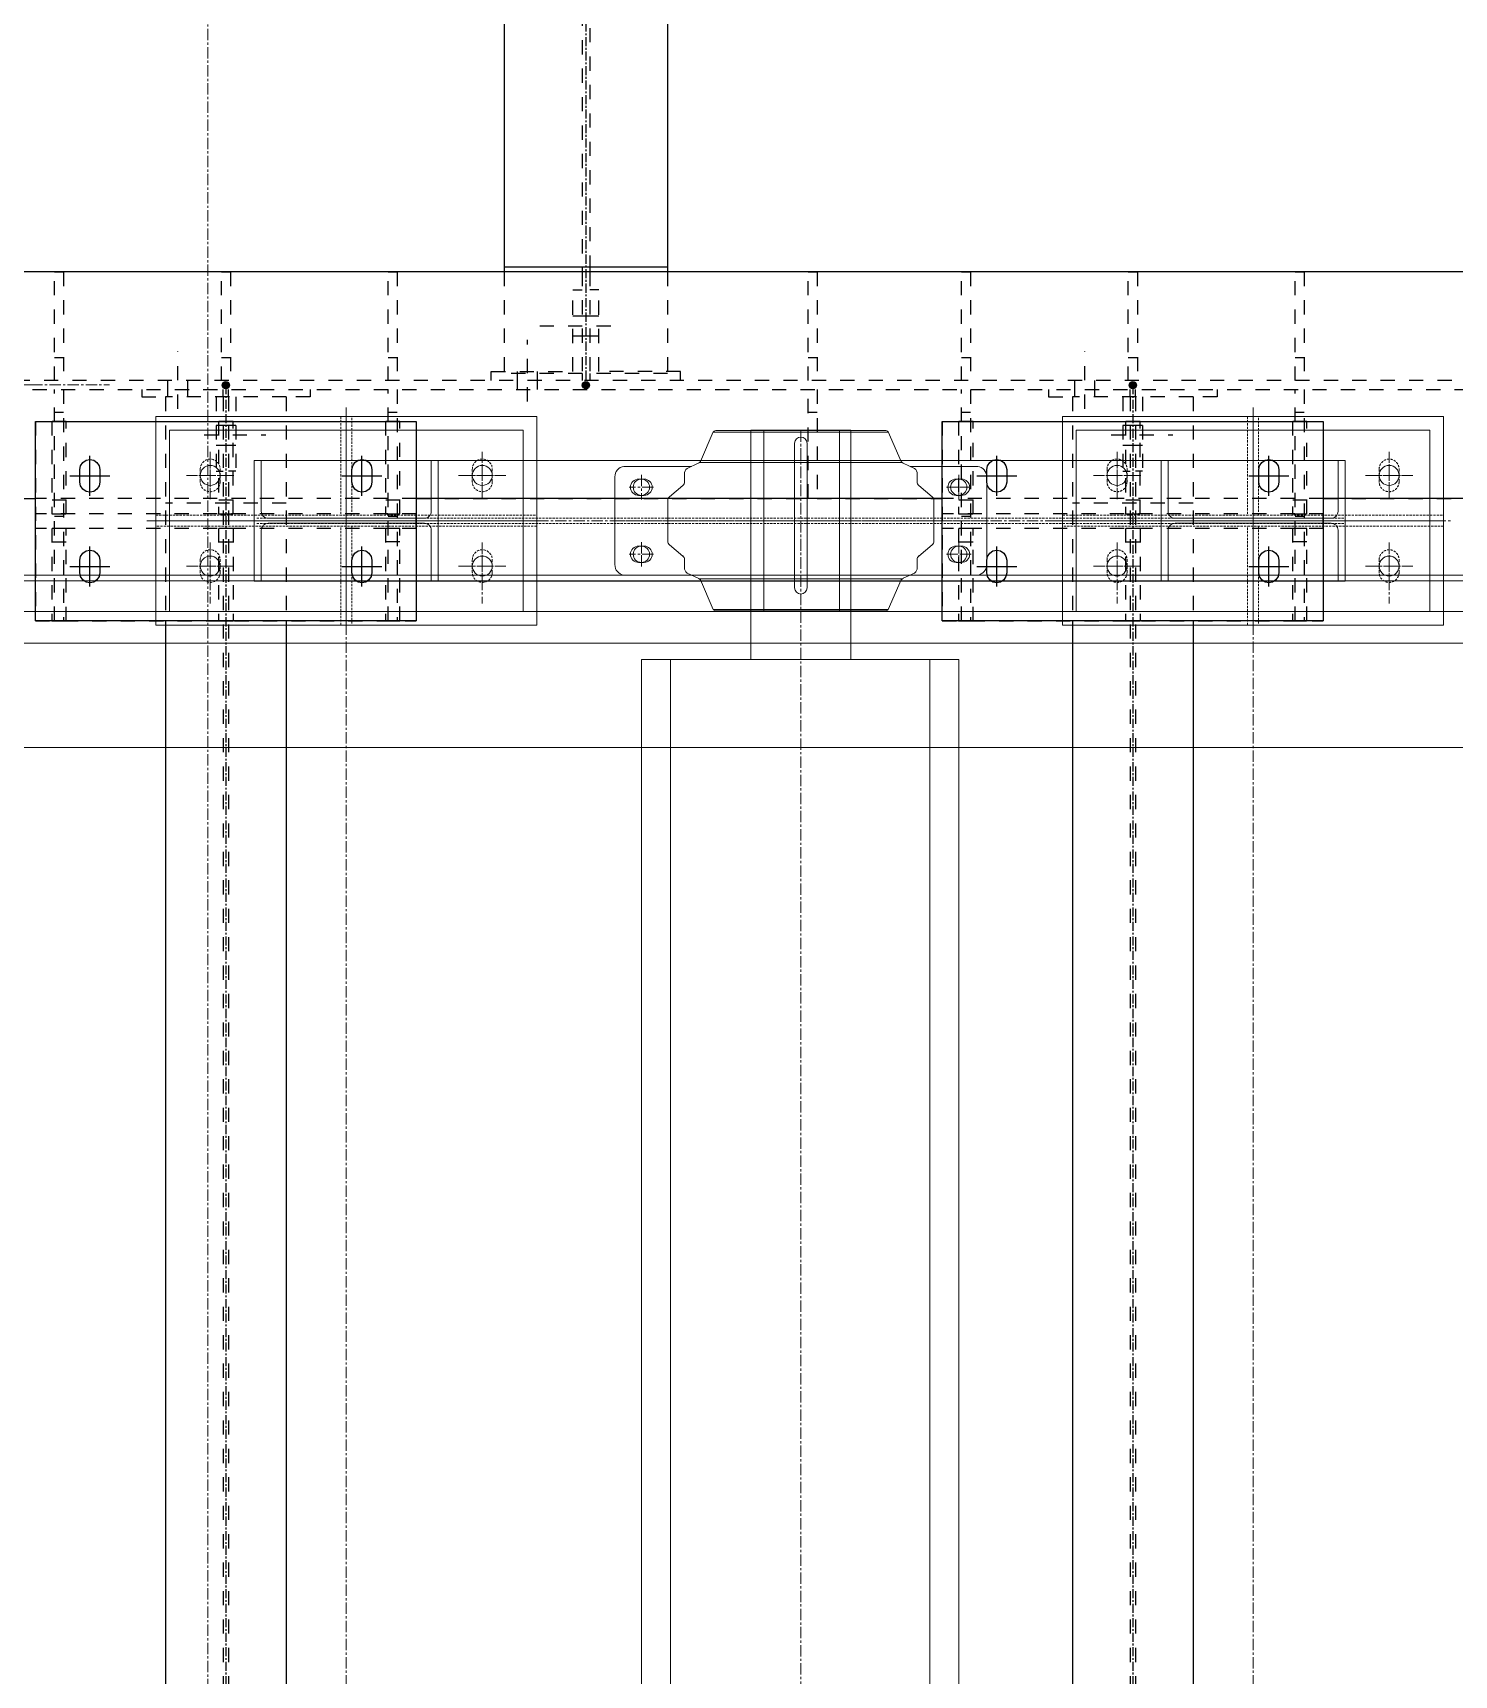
# Model space of a CAD drawing. Header units: inches. Extents: x 209270 to 234360, y -180214 to -150194.
# Drawn here: x 222869 to 224436, y -161487 to -159676 of the extents above; entities that cross this region are included whole.
import ezdxf

# ---------------------------------------------------------------- set-up
doc = ezdxf.new("R2010")
doc.units = ezdxf.units.IN
doc.header["$LTSCALE"] = 10
doc.header["$MEASUREMENT"] = 0
for name, pattern in [('CENTER', [2, 1.25, -0.25, 0.25, -0.25]), ('DXK_LINE_DOT2', [3.9198, 1.9599, -1.9599]), ('HIDDEN', [0.375, 0.25, -0.125])]:
    doc.linetypes.add(name, pattern=pattern)
doc.layers.get('0').update_dxf_attribs({"color": 1})
for name, color, linetype in [('_BLUE_0', 5, 'Continuous'), ('_BLUE_1', 5, 'Continuous'), ('_BLUE_2', 5, 'Continuous'), ('_BLUE_4', 5, 'Continuous')]:
    doc.layers.add(name, color=color, linetype=linetype)
for name, color, linetype, lineweight in [('adani logo', 1, 'Continuous', 15), ('All Bought', 1, 'Continuous', 9), ('Belt', 1, 'Continuous', 9), ('CEN', 1, 'CENTER', 9), ('DIM', 1, 'Continuous', 13), ('HIDDDEN', 1, 'HIDDEN', 9), ('HIDDEN', 1, 'HIDDEN', 9), ('MAIN OBJECT', 1, 'Continuous', 18), ('OBJECT', 1, 'Continuous', 18), ('STR25', 1, 'Continuous', 5), ('STRUC-25HD', 1, 'HIDDEN', 5)]:
    doc.layers.add(name, color=color, linetype=linetype, lineweight=lineweight)

# ---------------------------------------------------------------- blocks, each defined once
blk = doc.blocks.new('A$Ca7c4800b')
at = {"layer": 'CEN'}
for p, q in [((0, 156.4), (0, -156.4)), ((-255, 23.9, 5434512.1), (-255, 76.1, 5434512.1)), ((-75, 23.9, 5434512.1), (-75, 76.1, 5434512.1)), ((75, 23.9, 5434512.1), (75, 76.1, 5434512.1)), ((255, 23.9, 5434512.1), (255, 76.1, 5434512.1)), ((-282.4, 50, 5434512.1), (-228.8, 50, 5434512.1)), ((-49, 50, 5434512.1), (-101.2, 50, 5434512.1)), ((49, 50, 5434512.1), (101.2, 50, 5434512.1)), ((229, 50, 5434512.1), (281.2, 50, 5434512.1)), ((-360, 0), (360, 0)), ((-255, -23.9, 5434512.1), (-255, -76.1, 5434512.1)), ((-75, -23.9, 5434512.1), (-75, -76.1, 5434512.1)), ((75, -23.9, 5434512.1), (75, -76.1, 5434512.1)), ((255, -23.9, 5434512.1), (255, -76.1, 5434512.1)), ((-228.8, -50, 5434512.1), (-282.4, -50, 5434512.1)), ((-101.2, -50, 5434512.1), (-49, -50, 5434512.1)), ((101.2, -50, 5434512.1), (49, -50, 5434512.1)), ((281.2, -50, 5434512.1), (229, -50, 5434512.1))]:
    blk.add_line(p, q, dxfattribs=at)
at = {"layer": 'HIDDEN', "ltscale": 0.2}
for points in [[(-243.9, 57, 1), (-265.9, 57), (-265.9, 43, 1), (-243.9, 43)], [(-86.1, 57, -1), (-64.1, 57), (-64.1, 43, -1), (-86.1, 43)], [(86.1, 57, 1), (64.1, 57), (64.1, 43, 1), (86.1, 43)], [(266.1, 57, 1), (244.1, 57), (244.1, 43, 1), (266.1, 43)], [(-243.9, -57, -1), (-265.9, -57), (-265.9, -43, -1), (-243.9, -43)], [(-86.1, -57, 1), (-64.1, -57), (-64.1, -43, 1), (-86.1, -43)], [(86.1, -57, -1), (64.1, -57), (64.1, -43, -1), (86.1, -43)], [(266.1, -57, -1), (244.1, -57), (244.1, -43, -1), (266.1, -43)]]:
    blk.add_lwpolyline(points, format="xyb", close=True, dxfattribs=at)
at = {"layer": 'STR25', "ltscale": 0.2}
blk.add_lwpolyline([(-315, 110), (315, 110), (315, -110), (-315, -110)], close=True, dxfattribs=at)
at = {"layer": 'STRUC-25HD'}
for points in [[(-164, 110), (-176, 110), (-176, 6), (-164, 6)], [(-6, 110), (6, 110), (6, 6), (-6, 6)], [(164, 110), (176, 110), (176, 6), (164, 6)], [(315, 6), (315, -6), (-315, -6), (-315, 6)], [(-164, -110), (-176, -110), (-176, -6), (-164, -6)], [(-6, -110), (6, -110), (6, -6), (-6, -6)], [(164, -110), (176, -110), (176, -6), (164, -6)]]:
    blk.add_lwpolyline(points, close=True, dxfattribs=at)
blk = doc.blocks.new('A$Ccd523e08')
at = {"layer": 'CEN'}
blk.add_line((-55.5, 1500, 4.7), (-2941.9, 1500, 4.7), dxfattribs=at)
at = {"layer": 'DIM', "xscale": -1}
blk.add_blockref('A$Ca7c4800b', (-2502.7, 1500, 4.7), dxfattribs=at)
blk = doc.blocks.new('A$C1f4f58bd')
at = {"layer": 'CEN'}
blk.add_lwpolyline([(1100, 2200), (5000, 2200), (5000, -2700), (1100, -2700)], close=True, dxfattribs=at)
blk = doc.blocks.new('A$Cee1ce5ad')
at = {"layer": 'All Bought'}
for p, q in [((-110.6, 65.2), (-96.5, 98)), ((-96.6, 97.8), (96.6, 97.8)), ((-92.9, 99.5), (92.9, 99.5)), ((110.6, 65.2), (96.5, 98)), ((-6.9, 85.4), (-6.9, -73.9)), ((6.9, 85.4), (6.9, -73.9)), ((-195, 60), (-120.6, 60)), ((-125.4, 57.7), (-113, 63.5)), ((-111.9, 64.2), (111.9, 64.2)), ((125.4, 57.7), (113, 63.5)), ((120.6, 60), (195, 60)), ((-205, 48.3), (-205, -48.3)), ((-144.9, 26.5), (-130.1, 38.9)), ((-128.3, 51.5), (-128.3, 42.7)), ((128.3, 51.5), (128.3, 42.7)), ((144.9, 26.5), (130.1, 38.9)), ((205, 48.3), (205, -48.3)), ((-146.7, 22.7), (-146.7, -22.7)), ((146.7, 22.7), (146.7, -22.7)), ((-144.9, -26.5), (-130.1, -38.9)), ((144.9, -26.5), (130.1, -38.9)), ((-128.3, -51.5), (-128.3, -42.7)), ((128.3, -51.5), (128.3, -42.7)), ((-195, -60), (-120.6, -60)), ((-125.4, -57.7), (-113, -63.5)), ((-111.9, -64.2), (111.9, -64.2)), ((-110.6, -65.2), (-96.5, -98)), ((110.6, -65.2), (96.5, -98)), ((125.4, -57.7), (113, -63.5)), ((120.6, -60), (195, -60)), ((-96.6, -97.8), (96.6, -97.8)), ((-92.9, -99.5), (92.9, -99.5))]:
    blk.add_line(p, q, dxfattribs=at)
at = {"layer": 'All Bought', "ltscale": 50}
for p, q in [((-42.5, 99.5), (-42.5, -99.5)), ((40.8, 99.5), (40.8, -99.5))]:
    blk.add_line(p, q, dxfattribs=at)
at = {"layer": 'All Bought'}
for points in [[(-171.2, 28, 1), (-171.2, 46), (-177.2, 46, 1), (-177.2, 28)], [(178.8, 28, 1), (178.8, 46), (172.8, 46, 1), (172.8, 28)], [(-171.2, -46, 1), (-171.2, -28), (-177.2, -28, 1), (-177.2, -46)], [(178.8, -46, 1), (178.8, -28), (172.8, -28, 1), (172.8, -46)]]:
    blk.add_lwpolyline(points, format="xyb", close=True, dxfattribs=at)
for centre, radius, start, end in [((-92.9, 94.5), 5, 90, 135), ((0, 85.4), 6.9, 0, 180), ((92.9, 94.5), 5, 45, 90), ((-193.5, 48.6), 11.5, 97.6625, 181.1349), ((-120.5, 51.7), 7.85, 129.2243, 180.8268), ((-116.5, 71.1), 8.33, 295, 315), ((116.5, 71.1), 8.33, 225, 245), ((120.5, 51.7), 7.85, 359.1732, 50.7757), ((193.5, 48.6), 11.5, 358.8651, 82.3375), ((-133.3, 42.7), 5, 310, 0), ((133.3, 42.7), 5, 180, 230), ((-141.7, 22.7), 5, 130, 180), ((141.7, 22.7), 5, 0, 50), ((-141.7, -22.7), 5, 180, 230), ((141.7, -22.7), 5, 310, 0), ((-193.5, -48.6), 11.5, 178.8651, 262.3375), ((-133.3, -42.7), 5, 0, 50), ((-120.5, -51.7), 7.85, 179.1732, 230.7757), ((120.5, -51.7), 7.85, 309.2243, 0.8268), ((133.3, -42.7), 5, 130, 180), ((193.5, -48.6), 11.5, 277.6625, 1.1349), ((-116.5, -71.1), 8.33, 45, 65), ((116.5, -71.1), 8.33, 115, 135), ((0, -73.9), 6.9, 180, 0), ((-92.9, -94.5), 5, 225, 270), ((92.9, -94.5), 5, 270, 315)]:
    blk.add_arc(centre, radius, start, end, dxfattribs=at)
at = {"layer": 'CEN'}
for p, q in [((0, 99.5), (0, -99.5)), ((-160.7, 37), (-187.7, 37)), ((-174.2, 50.5), (-174.2, 23.5)), ((162.3, 37), (189.3, 37)), ((175.8, 50.5), (175.8, 23.5)), ((-205, 0), (205, 0)), ((-174.2, -50.5), (-174.2, -23.5)), ((175.8, -50.5), (175.8, -23.5)), ((-160.7, -37), (-187.7, -37)), ((162.3, -37), (189.3, -37))]:
    blk.add_line(p, q, dxfattribs=at)
blk = doc.blocks.new('A$C439c46b0')
at = {"layer": 'CEN'}
for p, q in [((0, 124.8), (0, -124.8)), ((-150, 30), (-150, 70)), ((150, 70), (150, 30)), ((-176.1, 50), (-123.9, 50)), ((123.9, 50), (176.1, 50)), ((-219.8, 0), (219.8, 0)), ((-150, -70), (-150, -30)), ((150, -30), (150, -70)), ((-123.9, -50), (-176.1, -50)), ((176.1, -50), (123.9, -50))]:
    blk.add_line(p, q, dxfattribs=at)
at = {"layer": 'MAIN OBJECT', "elevation": -528}
blk.add_lwpolyline([(-195, 100), (195, 100), (195, -100), (-195, -100)], close=True, dxfattribs=at)
at = {"layer": 'MAIN OBJECT'}
for centre in [(-150, 50, -1074.4), (150, 50, -1074.4), (-150, -50, -1074.4), (150, -50, -1074.4)]:
    blk.add_circle(centre, 11, dxfattribs=at)
blk = doc.blocks.new('A$C4ed3ba51')
at = {"layer": 'CEN'}
for p, q in [((0, 115), (0, -115)), ((-150, 23.9), (-150, 91.1)), ((150, 23.9), (150, 91.1)), ((-130, 50), (-170, 50)), ((130, 50), (170, 50)), ((-210, 0), (210, 0)), ((-150, -23.9), (-150, -76.1)), ((150, -23.9), (150, -76.1)), ((-130, -50), (-170, -50)), ((130, -50), (170, -50))]:
    blk.add_line(p, q, dxfattribs=at)
at = {"layer": 'HIDDDEN'}
for points in [[(6, 6), (6, 115), (-6, 115), (-6, 6)], [(6, -6), (6, -115), (-6, -115), (-6, -6)]]:
    blk.add_lwpolyline(points, dxfattribs=at)
blk.add_lwpolyline([(-210, -6), (210, -6), (210, 6), (-210, 6)], close=True, dxfattribs=at)
at = {"layer": 'HIDDEN', "elevation": -528}
for points in [[(-139, 57, 1), (-161, 57), (-161, 43, 1), (-139, 43)], [(139, 57, -1), (161, 57), (161, 43, -1), (139, 43)], [(-139, -57, -1), (-161, -57), (-161, -43, -1), (-139, -43)], [(139, -57, 1), (161, -57), (161, -43, 1), (139, -43)]]:
    blk.add_lwpolyline(points, format="xyb", close=True, dxfattribs=at)
at = {"layer": 'MAIN OBJECT'}
blk.add_lwpolyline([(-101.5, 66.5), (-93.7, 66.5), (-93.7, 10.4, 0.414214), (-86.1, 2.8), (86.1, 2.8, 0.414214), (93.7, 10.4), (93.7, 66.5), (101.5, 66.5), (101.5, -66.5), (93.7, -66.5), (93.7, -66.5), (93.7, -10.4, 0.414214), (86.1, -2.8), (-86.1, -2.8, 0.414214), (-93.7, -10.4), (-93.7, -66.5), (-93.7, -66.5), (-101.5, -66.5)], format="xyb", close=True, dxfattribs=at)
at = {"layer": 'STR25', "elevation": -528}
blk.add_lwpolyline([(-210, 115), (210, 115), (210, -115), (-210, -115)], close=True, dxfattribs=at)
at = {"layer": 'adani logo'}
blk.add_blockref('A$C439c46b0', (0, 0), dxfattribs=at)
blk = doc.blocks.new('RTR')
at = {"layer": 'All Bought'}
for p, q in [((-83462, -1561510, 7412901051.7), (-83462, -1561763)), ((-83462, -1561510, 7412901051.7), (-83352, -1561510, 7412901051.7)), ((-83352, -1561510, 7412901051.7), (-83352, -1561763)), ((-83232.6, -1561763), (-83582.6, -1561763)), ((-83582.6, -1561763), (-83582.6, -1564163)), ((-83550.6, -1561763), (-83550.6, -1564163)), ((-83264.6, -1561763), (-83264.6, -1564163)), ((-83232.6, -1564163), (-83232.6, -1561763))]:
    blk.add_line(p, q, dxfattribs=at)
at = {"layer": 'CEN'}
for p, q in [((-83407, -1561510.1), (-83407, -1564406.4)), ((-83569.3, -1561573, 3956186986.7), (-83596.3, -1561573, 3956186986.7)), ((-83582.8, -1561559.5, 3956186986.7), (-83582.8, -1561586.5, 3956186986.7)), ((-83219.3, -1561573, 3956186986.7), (-83246.3, -1561573, 3956186986.7)), ((-83232.8, -1561559.5, 3956186986.7), (-83232.8, -1561586.5, 3956186986.7)), ((-82885.2, -1561610, 4202462826.4), (-84008.2, -1561610, 10666859653.8)), ((-83462, -1561610, 7412901051.7), (-83352, -1561610, 7412901051.7)), ((-83569.3, -1561647, 3956186986.7), (-83596.3, -1561647, 3956186986.7)), ((-83582.8, -1561633.5, 3956186986.7), (-83582.8, -1561660.5, 3956186986.7)), ((-83219.3, -1561647, 3956186986.7), (-83246.3, -1561647, 3956186986.7)), ((-83232.8, -1561633.5, 3956186986.7), (-83232.8, -1561660.5, 3956186986.7)), ((-83908.2, -1564415.8), (-83908.2, -1561663.2)), ((-82908.2, -1564415.8), (-82908.2, -1561663.2))]:
    blk.add_line(p, q, dxfattribs=at)
at = {"layer": 'HIDDDEN'}
for p, q in [((-82808.2, -1561607, 10666859653.8), (-84008.2, -1561607, 10666859653.8)), ((-82808.2, -1561613, 10666859653.8), (-84008.2, -1561613, 10666859653.8))]:
    blk.add_line(p, q, dxfattribs=at)
at = {"layer": 'MAIN OBJECT'}
for centre in [(-83582.8, -1561573, 3956186986.7), (-83232.8, -1561573, 3956186986.7), (-83582.8, -1561647, 3956186986.7), (-83232.8, -1561647, 3956186986.7)]:
    blk.add_circle(centre, 9, dxfattribs=at)
at = {"layer": 'OBJECT'}
for p, q in [((-82808.2, -1561543.5, 10666859653.8), (-84008.2, -1561543.5, 10666859653.8)), ((-82808.2, -1561676.5, 10666859653.8), (-84008.2, -1561676.5, 10666859653.8))]:
    blk.add_line(p, q, dxfattribs=at)
at = {"xscale": -0.9999999999999998, "rotation": 180.0000896999132}
for p in [(-83908.2, -1561610, 8882565593.7), (-82908.3, -1561610, 5544007056.1)]:
    blk.add_blockref('A$C4ed3ba51', p, dxfattribs=at)
at = {"layer": 'MAIN OBJECT', "xscale": -0.9999999999999989, "rotation": 4.48499566286e-05}
blk.add_blockref('A$Cee1ce5ad', (-83407, -1561610, 7412901051.7), dxfattribs=at)
blk = doc.blocks.new('MECH_DRAWING')
at = {"layer": 'Belt'}
blk.add_line((232515.7, -160463.7, 0), (219599.9, -160463.7, 0), dxfattribs=at)
at = {"layer": 'CEN'}
for p, q in [((220972.4, -160313.7), (228896, -160313.7)), ((232515.4, -160313.7), (221148.1, -160313.7))]:
    blk.add_line(p, q, dxfattribs=at)
at = {"layer": 'HIDDEN'}
for p, q in [((220972.4, -160279.8, 8793052905.5), (228896, -160279.8, 8793052905.5)), ((232515.4, -160279.8, 7050750846.7), (221148.1, -160279.8, 7050750846.7))]:
    blk.add_line(p, q, dxfattribs=at)
at = {"layer": 'MAIN OBJECT'}
for p, q in [((220972.4, -160273.7), (228896, -160273.7)), ((232515.4, -160273.7), (221148.1, -160273.7)), ((220972.4, -160348.7), (228896, -160348.7)), ((232515.5, -160348.7), (221148.1, -160348.7))]:
    blk.add_line(p, q, dxfattribs=at)
at = {"layer": 'DIM'}
blk.add_blockref('A$C1f4f58bd', (221961.9, -161563.7, -450449365.8), dxfattribs=at)
at = {"layer": 'DIM', "xscale": -1}
blk.add_blockref('A$Ccd523e08', (220011.9, -161563.7, 0.8), dxfattribs=at)
at = {"layer": 'MAIN OBJECT'}
blk.add_blockref('RTR', (307122.9, 1401396.3, -8882565064.9), dxfattribs=at)
blk = doc.blocks.new('Part-116860372-116595 - 114867')
at = {"layer": '_BLUE_1', "linetype": 'DXK_LINE_DOT2'}
for p, q in [((17089.3, 19020.8), (17089.3, 18893.3)), ((17109.3, 19020.8), (17089.3, 19020.8)), ((17109.3, 18893.3), (17109.3, 19020.8)), ((17109.3, 18912.1), (17089.3, 18912.1)), ((17089.3, 18893.3), (17109.3, 18893.3))]:
    blk.add_line(p, q, dxfattribs=at)
blk = doc.blocks.new('Part-116860372-115945 - 114867')
at = {"layer": '_BLUE_1', "linetype": 'DXK_LINE_DOT2'}
for p, q in [((17213.3, 19064.6), (17213.3, 19054.6)), ((17213.3, 19054.6), (17246.1, 19054.6)), ((17315.8, 19054.6), (17315.8, 18952.1)), ((17325.8, 19054.6), (17325.8, 19064.6)), ((17315.8, 18952.1), (17325.8, 18952.1))]:
    blk.add_line(p, q, dxfattribs=at)
blk = doc.blocks.new('Part-116860372-157426 - 114867')
at = {"layer": '_BLUE_1', "linetype": 'DXK_LINE_DOT2'}
for p, q in [((17093.1, 19227.1), (16894.3, 19227.1)), ((17323.1, 19227.1), (17105.6, 19227.1)), ((17553.1, 19227.1), (17335.6, 19227.1)), ((18131.8, 19227.1), (17565.6, 19227.1)), ((18343.1, 19227.1), (18144.3, 19227.1)), ((18573.1, 19227.1), (18355.6, 19227.1)), ((18803.1, 19227.1), (18585.6, 19227.1)), ((19381.8, 19227.1), (18815.6, 19227.1)), ((16894.3, 18914.6), (17066.8, 18914.6)), ((17591.8, 18914.6), (18131.8, 18914.6)), ((18144.3, 18914.6), (18316.8, 18914.6)), ((18841.8, 18914.6), (19381.8, 18914.6))]:
    blk.add_line(p, q, dxfattribs=at)
blk = doc.blocks.new('Bolt-116860372-115947 - 114867')
at = {"layer": '_BLUE_1', "linetype": 'DXK_LINE_DOT2'}
for p, q in [((17263.3, 19038.3), (17263.3, 19117.1)), ((17249.5, 19064.6), (17249.5, 19077.1)), ((17277, 19064.6), (17277, 19077.1)), ((17249.5, 19054.6), (17249.5, 19064.6)), ((17277, 19054.6), (17277, 19064.6))]:
    blk.add_line(p, q, dxfattribs=at)
blk = doc.blocks.new('Part-116860372-114969 - 114867')
at = {"layer": '_BLUE_4', "linetype": 'Continuous'}
blk.add_hatch(color=256, dxfattribs=at).paths.add_polyline_path([(17825.6, 19065.8, -1), (17825.6, 19075.8, -1)])
at = {"layer": '_BLUE_1', "linetype": 'DXK_LINE_DOT2'}
for p, q in [((17830.9, 24933.3), (17830.9, 19233.3)), ((17820.2, 23975.8), (17820.2, 19233.3)), ((17713.1, 19227.1), (17713.1, 19087.1)), ((17820.2, 19227.1), (17820.2, 19087.1)), ((17830.9, 19227.1), (17830.9, 19087.1)), ((17938.1, 19227.1), (17938.1, 19087.1)), ((17938.1, 19087.1), (17713.1, 19087.1))]:
    blk.add_line(p, q, dxfattribs=at)
at = {"layer": '_BLUE_2', "linetype": 'Continuous'}
for p, q in [((17713.1, 24939.6), (17713.1, 19227.1)), ((17938.1, 24939.6), (17938.1, 19227.1)), ((17938.1, 19233.3), (17713.1, 19233.3)), ((17820.2, 19233.3), (17820.2, 19227.1)), ((17830.9, 19233.3), (17830.9, 19227.1))]:
    blk.add_line(p, q, dxfattribs=at)
at = {"layer": '_BLUE_4', "linetype": 'CENTER'}
blk.add_line((17825.6, 25070.8), (17825.6, 19070.8), dxfattribs=at)
at = {"layer": '_BLUE_4', "linetype": 'Continuous'}
blk.add_circle((17825.6, 19070.8), 5, dxfattribs=at)
blk = doc.blocks.new('Part-116860372-114988 - 114867')
at = {"layer": '_BLUE_4', "linetype": 'Continuous'}
blk.add_hatch(color=256, dxfattribs=at).paths.add_polyline_path([(17329.3, 19065.8, -1), (17329.3, 19075.8, -1)])
at = {"layer": '_BLUE_1', "linetype": 'DXK_LINE_DOT2'}
for p, q in [((17412.6, 19054.6), (17246.1, 19054.6)), ((17246.1, 19054.6), (17246.1, 18745.8)), ((17325.8, 19054.6), (17325.8, 15338.3)), ((17332.9, 19054.6), (17332.9, 15338.3)), ((17412.6, 19054.6), (17412.6, 18745.8)), ((17412.6, 18908.3), (17246.1, 18908.3))]:
    blk.add_line(p, q, dxfattribs=at)
at = {"layer": '_BLUE_2', "linetype": 'Continuous'}
for p, q in [((17246.1, 18745.8), (17246.1, 15645.8)), ((17412.6, 18745.8), (17412.6, 15645.8))]:
    blk.add_line(p, q, dxfattribs=at)
at = {"layer": '_BLUE_4', "linetype": 'CENTER'}
blk.add_line((17329.3, 19070.8), (17329.3, 15320.8), dxfattribs=at)
at = {"layer": '_BLUE_4', "linetype": 'Continuous'}
blk.add_circle((17329.3, 19070.8), 5, dxfattribs=at)
blk = doc.blocks.new('Part-116860372-114989 - 114867')
at = {"layer": '_BLUE_4', "linetype": 'Continuous'}
blk.add_hatch(color=256, dxfattribs=at).paths.add_polyline_path([(18579.3, 19065.8, -1), (18579.3, 19075.8, -1)])
at = {"layer": '_BLUE_1', "linetype": 'DXK_LINE_DOT2'}
for p, q in [((18662.6, 19054.6), (18496.1, 19054.6)), ((18496.1, 19054.6), (18496.1, 18745.8)), ((18575.8, 19054.6), (18575.8, 15338.3)), ((18582.9, 19054.6), (18582.9, 15338.3)), ((18662.6, 19054.6), (18662.6, 18745.8)), ((18662.6, 18908.3), (18496.1, 18908.3))]:
    blk.add_line(p, q, dxfattribs=at)
at = {"layer": '_BLUE_2', "linetype": 'Continuous'}
for p, q in [((18496.1, 18745.8), (18496.1, 15645.8)), ((18662.6, 18745.8), (18662.6, 15645.8))]:
    blk.add_line(p, q, dxfattribs=at)
at = {"layer": '_BLUE_4', "linetype": 'CENTER'}
blk.add_line((18579.3, 19070.8), (18579.3, 15320.8), dxfattribs=at)
at = {"layer": '_BLUE_4', "linetype": 'Continuous'}
blk.add_circle((18579.3, 19070.8), 5, dxfattribs=at)
blk = doc.blocks.new('Bolt-116860372-149904 - 114867')
at = {"layer": '_BLUE_1', "linetype": 'DXK_LINE_DOT2'}
for p, q in [((17745.2, 19048.3), (17745.2, 19133.3)), ((17731.4, 19077.1), (17731.4, 19089.6)), ((17758.9, 19077.1), (17758.9, 19089.6)), ((17731.4, 19064.6), (17731.4, 19077.1)), ((17758.9, 19064.6), (17758.9, 19077.1))]:
    blk.add_line(p, q, dxfattribs=at)
blk = doc.blocks.new('Bolt-116860372-115937 - 114867')
at = {"layer": '_BLUE_1', "linetype": 'DXK_LINE_DOT2'}
for p, q in [((18513.3, 19038.3), (18513.3, 19117.1)), ((18499.5, 19064.6), (18499.5, 19077.1)), ((18527, 19064.6), (18527, 19077.1)), ((18499.5, 19054.6), (18499.5, 19064.6)), ((18527, 19054.6), (18527, 19064.6))]:
    blk.add_line(p, q, dxfattribs=at)
blk = doc.blocks.new('Part-116860372-115112 - 114867')
at = {"layer": '_BLUE_1', "linetype": 'DXK_LINE_DOT2'}
for p, q in [((17591.8, 18914.6), (17066.8, 18914.6)), ((18841.8, 18914.6), (18316.8, 18914.6))]:
    blk.add_line(p, q, dxfattribs=at)
at = {"layer": '_BLUE_2', "linetype": 'Continuous'}
for p, q in [((20038.1, 19227.1), (9419.3, 19227.1)), ((9419.3, 18914.6), (17066.8, 18914.6)), ((18316.8, 18914.6), (17591.8, 18914.6)), ((20038.1, 18914.6), (18841.8, 18914.6))]:
    blk.add_line(p, q, dxfattribs=at)
blk = doc.blocks.new('Part-116860372-115114 - 114867')
at = {"layer": '_BLUE_1', "linetype": 'DXK_LINE_DOT2'}
for p, q in [((20038.1, 19077.1), (9419.3, 19077.1)), ((9419.3, 19064.6), (20038.1, 19064.6))]:
    blk.add_line(p, q, dxfattribs=at)
blk = doc.blocks.new('Part-116860372-116615 - 114867')
at = {"layer": '_BLUE_1', "linetype": 'DXK_LINE_DOT2'}
for p, q in [((18573.1, 19077.1), (18573.1, 19227.1)), ((18573.1, 19227.1), (18585.6, 19227.1)), ((18585.6, 19227.1), (18585.6, 19077.1)), ((18585.6, 19108.3), (18573.1, 19108.3))]:
    blk.add_line(p, q, dxfattribs=at)
blk = doc.blocks.new('Part-116860372-116609 - 114867')
at = {"layer": '_BLUE_1', "linetype": 'DXK_LINE_DOT2'}
for p, q in [((17553.1, 19077.1), (17553.1, 19227.1)), ((17553.1, 19227.1), (17565.6, 19227.1)), ((17565.6, 19227.1), (17565.6, 19077.1)), ((17565.6, 19108.3), (17553.1, 19108.3))]:
    blk.add_line(p, q, dxfattribs=at)
blk = doc.blocks.new('Part-116860372-116617 - 114867')
at = {"layer": '_BLUE_1', "linetype": 'DXK_LINE_DOT2'}
for p, q in [((18343.1, 19077.1), (18343.1, 19227.1)), ((18343.1, 19227.1), (18355.6, 19227.1)), ((18355.6, 19227.1), (18355.6, 19077.1)), ((18355.6, 19108.3), (18343.1, 19108.3))]:
    blk.add_line(p, q, dxfattribs=at)
blk = doc.blocks.new('Part-116860372-115935 - 114867')
at = {"layer": '_BLUE_1', "linetype": 'DXK_LINE_DOT2'}
for p, q in [((18463.3, 19064.6), (18463.3, 19054.6)), ((18463.3, 19054.6), (18496.1, 19054.6)), ((18565.8, 19054.6), (18565.8, 18952.1)), ((18575.8, 19054.6), (18575.8, 19064.6)), ((18565.8, 18952.1), (18575.8, 18952.1))]:
    blk.add_line(p, q, dxfattribs=at)
blk = doc.blocks.new('Part-116860372-149907 - 114867')
at = {"layer": '_BLUE_1', "linetype": 'DXK_LINE_DOT2'}
for p, q in [((18131.8, 18914.6), (18131.8, 19064.6)), ((18144.3, 19064.6), (18144.3, 18914.6)), ((18144.3, 19033.3), (18131.8, 19033.3)), ((18144.3, 18914.6), (18131.8, 18914.6))]:
    blk.add_line(p, q, dxfattribs=at)
blk = doc.blocks.new('Part-116860372-116590 - 114867')
at = {"layer": '_BLUE_1', "linetype": 'DXK_LINE_DOT2'}
for p, q in [((18799.3, 19020.9), (18799.3, 18893.4)), ((18819.3, 19020.9), (18799.3, 19020.9)), ((18819.3, 18893.4), (18819.3, 19020.9)), ((18819.3, 18912.1), (18799.3, 18912.1)), ((18799.3, 18893.4), (18819.3, 18893.4))]:
    blk.add_line(p, q, dxfattribs=at)
blk = doc.blocks.new('Part-116860372-116588 - 114867')
at = {"layer": '_BLUE_1', "linetype": 'DXK_LINE_DOT2'}
for p, q in [((18569.3, 19020.8), (18569.3, 18893.3)), ((18589.3, 19020.8), (18569.3, 19020.8)), ((18589.3, 18893.3), (18589.3, 19020.8)), ((18589.3, 18912.1), (18569.3, 18912.1)), ((18569.3, 18893.3), (18589.3, 18893.3))]:
    blk.add_line(p, q, dxfattribs=at)
blk = doc.blocks.new('Part-116860372-116598 - 114867')
at = {"layer": '_BLUE_1', "linetype": 'DXK_LINE_DOT2'}
for p, q in [((17319.3, 19020.8), (17319.3, 18893.3)), ((17339.3, 19020.8), (17319.3, 19020.8)), ((17339.3, 18893.3), (17339.3, 19020.8)), ((17339.3, 18912.1), (17319.3, 18912.1)), ((17319.3, 18893.3), (17339.3, 18893.3))]:
    blk.add_line(p, q, dxfattribs=at)
blk = doc.blocks.new('Part-116860372-116596 - 114867')
at = {"layer": '_BLUE_1', "linetype": 'DXK_LINE_DOT2'}
for p, q in [((17066.8, 19020.8), (17591.8, 19020.9)), ((17066.8, 19020.8), (17066.8, 18745.8)), ((17591.8, 19020.9), (17591.8, 18745.9)), ((17066.8, 18745.8), (17591.8, 18745.9))]:
    blk.add_line(p, q, dxfattribs=at)
blk = doc.blocks.new('Part-116860372-115934 - 114867')
at = {"layer": '_BLUE_1', "linetype": 'DXK_LINE_DOT2'}
for p, q in [((18582.9, 19054.6), (18582.9, 19064.6)), ((18592.9, 19054.6), (18592.9, 18952.1)), ((18695.4, 19054.6), (18662.6, 19054.6)), ((18695.4, 19064.6), (18695.4, 19054.6)), ((18592.9, 18952.1), (18582.9, 18952.1))]:
    blk.add_line(p, q, dxfattribs=at)
blk = doc.blocks.new('Bolt-116860372-115946 - 114867')
at = {"layer": '_BLUE_1', "linetype": 'DXK_LINE_DOT2'}
for p, q in [((17299.5, 19002.1), (17384.5, 19002.1)), ((17315.8, 19015.8), (17325.8, 19015.8)), ((17325.8, 19015.8), (17332.9, 19015.8)), ((17332.9, 19015.8), (17342.9, 19015.8)), ((17315.8, 18988.3), (17325.8, 18988.3)), ((17325.8, 18988.3), (17332.9, 18988.3)), ((17332.9, 18988.3), (17342.9, 18988.3))]:
    blk.add_line(p, q, dxfattribs=at)
blk = doc.blocks.new('Part-116860372-116608 - 114867')
at = {"layer": '_BLUE_1', "linetype": 'DXK_LINE_DOT2'}
for p, q in [((17553.1, 18745.9), (17553.1, 19064.6)), ((17565.6, 19064.6), (17565.6, 18745.9)), ((17565.6, 19033.3), (17553.1, 19033.3)), ((17565.6, 18889.6), (17553.1, 18889.6)), ((17565.6, 18745.9), (17553.1, 18745.9))]:
    blk.add_line(p, q, dxfattribs=at)
blk = doc.blocks.new('Part-116860372-116612 - 114867')
at = {"layer": '_BLUE_1', "linetype": 'DXK_LINE_DOT2'}
for p, q in [((17093.1, 19077.1), (17093.1, 19227.1)), ((17093.1, 19227.1), (17105.6, 19227.1)), ((17105.6, 19227.1), (17105.6, 19077.1)), ((17105.6, 19108.3), (17093.1, 19108.3))]:
    blk.add_line(p, q, dxfattribs=at)
blk = doc.blocks.new('Part-116860372-116616 - 114867')
at = {"layer": '_BLUE_1', "linetype": 'DXK_LINE_DOT2'}
for p, q in [((18343.1, 18745.9), (18343.1, 19064.6)), ((18355.6, 19064.6), (18355.6, 18745.9)), ((18355.6, 19033.3), (18343.1, 19033.3)), ((18355.6, 18889.6), (18343.1, 18889.6)), ((18355.6, 18745.9), (18343.1, 18745.9))]:
    blk.add_line(p, q, dxfattribs=at)
blk = doc.blocks.new('Part-116860372-116585 - 114867')
at = {"layer": '_BLUE_1', "linetype": 'DXK_LINE_DOT2'}
for p, q in [((18339.3, 19020.8), (18339.3, 18893.3)), ((18359.3, 19020.8), (18339.3, 19020.8)), ((18359.3, 18893.3), (18359.3, 19020.8)), ((18359.3, 18912.1), (18339.3, 18912.1)), ((18339.3, 18893.3), (18359.3, 18893.3))]:
    blk.add_line(p, q, dxfattribs=at)
blk = doc.blocks.new('Part-116860372-116589 - 114867')
at = {"layer": '_BLUE_1', "linetype": 'DXK_LINE_DOT2'}
for p, q in [((18589.3, 18873.3), (18569.3, 18873.3)), ((18569.3, 18873.3), (18569.3, 18745.8)), ((18589.3, 18873.3), (18589.3, 18745.8)), ((18589.3, 18854.5), (18569.3, 18854.5))]:
    blk.add_line(p, q, dxfattribs=at)
at = {"layer": '_BLUE_2', "linetype": 'Continuous'}
for p, q in [((18569.3, 18745.8), (18569.3, 18745.8)), ((18569.3, 18745.8), (18589.3, 18745.8)), ((18589.3, 18745.8), (18589.3, 18745.8))]:
    blk.add_line(p, q, dxfattribs=at)
blk = doc.blocks.new('Bolt-116860372-115936 - 114867')
at = {"layer": '_BLUE_1', "linetype": 'DXK_LINE_DOT2'}
for p, q in [((18549.5, 19002.1), (18634.5, 19002.1)), ((18565.8, 19015.8), (18575.8, 19015.8)), ((18575.8, 19015.8), (18582.9, 19015.8)), ((18582.9, 19015.8), (18592.9, 19015.8)), ((18565.8, 18988.3), (18575.8, 18988.3)), ((18575.8, 18988.3), (18582.9, 18988.3)), ((18582.9, 18988.3), (18592.9, 18988.3))]:
    blk.add_line(p, q, dxfattribs=at)
blk = doc.blocks.new('Part-116860372-116593 - 114867')
at = {"layer": '_BLUE_1', "linetype": 'DXK_LINE_DOT2'}
for p, q in [((17591.8, 18893.4), (17066.8, 18893.3)), ((17066.8, 18873.3), (17066.8, 18893.3)), ((17591.8, 18873.4), (17591.8, 18893.4)), ((17591.8, 18873.4), (17066.8, 18873.3))]:
    blk.add_line(p, q, dxfattribs=at)
blk = doc.blocks.new('Part-116860372-116597 - 114867')
at = {"layer": '_BLUE_1', "linetype": 'DXK_LINE_DOT2'}
for p, q in [((17109.3, 18873.3), (17089.3, 18873.3)), ((17089.3, 18873.3), (17089.3, 18745.8)), ((17109.3, 18745.8), (17109.3, 18873.3)), ((17109.3, 18854.5), (17089.3, 18854.5)), ((17089.3, 18745.8), (17109.3, 18745.8))]:
    blk.add_line(p, q, dxfattribs=at)
blk = doc.blocks.new('Part-116860372-115944 - 114867')
at = {"layer": '_BLUE_1', "linetype": 'DXK_LINE_DOT2'}
for p, q in [((17332.9, 19054.6), (17332.9, 19064.6)), ((17342.9, 19054.6), (17342.9, 18952.1)), ((17445.4, 19054.6), (17412.6, 19054.6)), ((17445.4, 19064.6), (17445.4, 19054.6)), ((17342.9, 18952.1), (17332.9, 18952.1))]:
    blk.add_line(p, q, dxfattribs=at)
blk = doc.blocks.new('Part-116860372-116601 - 114867')
at = {"layer": '_BLUE_1', "linetype": 'DXK_LINE_DOT2'}
for p, q in [((17569.3, 18873.3), (17549.3, 18873.3)), ((17549.3, 18873.3), (17549.3, 18745.9)), ((17569.3, 18745.9), (17569.3, 18873.3)), ((17569.3, 18854.6), (17549.3, 18854.6)), ((17549.3, 18745.9), (17569.3, 18745.9))]:
    blk.add_line(p, q, dxfattribs=at)
blk = doc.blocks.new('Part-116860372-115991 - 114867')
at = {"layer": '_BLUE_1', "linetype": 'DXK_LINE_DOT2'}
for p, q in [((17807.7, 19089.6), (17807.7, 19202.1)), ((17807.7, 19202.1), (17820.2, 19202.1)), ((17695.2, 19077.1), (17695.2, 19089.6)), ((17695.2, 19089.6), (17807.7, 19089.6)), ((17820.2, 19087.1), (17820.2, 19077.1))]:
    blk.add_line(p, q, dxfattribs=at)
blk = doc.blocks.new('Part-116860372-115992 - 114867')
at = {"layer": '_BLUE_1', "linetype": 'DXK_LINE_DOT2'}
for p, q in [((17843.4, 19202.1), (17830.9, 19202.1)), ((17843.4, 19089.6), (17843.4, 19202.1)), ((17955.9, 19089.6), (17843.4, 19089.6)), ((17955.9, 19077.1), (17955.9, 19089.6)), ((17830.9, 19087.1), (17830.9, 19077.1))]:
    blk.add_line(p, q, dxfattribs=at)
blk = doc.blocks.new('Bolt-116860372-115993 - 114867')
at = {"layer": '_BLUE_1', "linetype": 'DXK_LINE_DOT2'}
for p, q in [((17820.2, 19165.8), (17807.7, 19165.8)), ((17830.9, 19165.8), (17820.2, 19165.8)), ((17843.4, 19165.8), (17830.9, 19165.8)), ((17859.7, 19152.1), (17762.2, 19152.1)), ((17820.2, 19138.3), (17807.7, 19138.3)), ((17830.9, 19138.3), (17820.2, 19138.3)), ((17843.4, 19138.3), (17830.9, 19138.3))]:
    blk.add_line(p, q, dxfattribs=at)
blk = doc.blocks.new('Part-116860372-116583 - 114867')
at = {"layer": '_BLUE_1', "linetype": 'DXK_LINE_DOT2'}
for p, q in [((18841.8, 18893.4), (18316.8, 18893.3)), ((18316.8, 18873.3), (18316.8, 18893.3)), ((18841.8, 18873.4), (18841.8, 18893.4)), ((18841.8, 18873.4), (18316.8, 18873.3))]:
    blk.add_line(p, q, dxfattribs=at)
blk = doc.blocks.new('Part-116860372-116584 - 114867')
at = {"layer": '_BLUE_2', "linetype": 'Continuous'}
for p, q in [((18316.8, 19020.8), (18841.8, 19020.9)), ((18316.8, 18745.8), (18316.8, 19020.8)), ((18841.8, 19020.9), (18841.8, 18745.9)), ((18841.8, 18745.9), (18316.8, 18745.8))]:
    blk.add_line(p, q, dxfattribs=at)
blk = doc.blocks.new('Part-116860372-116586 - 114867')
at = {"layer": '_BLUE_1', "linetype": 'DXK_LINE_DOT2'}
for p, q in [((18316.8, 19020.8), (18841.8, 19020.9)), ((18316.8, 19020.8), (18316.8, 18745.8)), ((18841.8, 19020.9), (18841.8, 18745.9)), ((18316.8, 18745.8), (18841.8, 18745.9))]:
    blk.add_line(p, q, dxfattribs=at)
blk = doc.blocks.new('Part-116860372-116587 - 114867')
at = {"layer": '_BLUE_1', "linetype": 'DXK_LINE_DOT2'}
for p, q in [((18359.3, 18873.3), (18339.3, 18873.3)), ((18339.3, 18873.3), (18339.3, 18745.8)), ((18359.3, 18745.8), (18359.3, 18873.3)), ((18359.3, 18854.5), (18339.3, 18854.5)), ((18339.3, 18745.8), (18359.3, 18745.8))]:
    blk.add_line(p, q, dxfattribs=at)
blk = doc.blocks.new('Part-116860372-116591 - 114867')
at = {"layer": '_BLUE_1', "linetype": 'DXK_LINE_DOT2'}
for p, q in [((18819.3, 18873.3), (18799.3, 18873.3)), ((18799.3, 18873.3), (18799.3, 18745.9)), ((18819.3, 18745.9), (18819.3, 18873.3)), ((18819.3, 18854.6), (18799.3, 18854.6)), ((18799.3, 18745.9), (18819.3, 18745.9))]:
    blk.add_line(p, q, dxfattribs=at)
blk = doc.blocks.new('Bolt-116860372-116592 - 114867')
at = {"layer": '_BLUE_2', "linetype": 'Continuous'}
for p, q in [((18378.1, 18954.6), (18379.1, 18959.8)), ((18378.1, 18937.1), (18378.1, 18954.6)), ((18379.1, 18959.8), (18382.1, 18964.3)), ((18382.1, 18964.3), (18386.6, 18967.3)), ((18386.6, 18967.3), (18391.8, 18968.3)), ((18391.8, 18918.3), (18391.8, 18973.3)), ((18391.8, 18968.3), (18391.8, 18968.3)), ((18391.8, 18968.3), (18397.1, 18967.3)), ((18397.1, 18967.3), (18401.6, 18964.3)), ((18401.6, 18964.3), (18404.5, 18959.8)), ((18404.5, 18959.8), (18405.6, 18954.6)), ((18405.6, 18954.6), (18405.6, 18937.1)), ((18753.1, 18954.5), (18754.1, 18959.8)), ((18753.1, 18937), (18753.1, 18954.5)), ((18754.1, 18959.8), (18757.1, 18964.3)), ((18757.1, 18964.3), (18761.6, 18967.2)), ((18761.6, 18967.2), (18766.8, 18968.3)), ((18766.8, 18918.3), (18766.8, 18973.3)), ((18766.8, 18968.3), (18766.8, 18968.3)), ((18766.8, 18968.3), (18772.1, 18967.2)), ((18772.1, 18967.2), (18776.6, 18964.3)), ((18776.6, 18964.3), (18779.5, 18959.8)), ((18779.5, 18959.8), (18780.6, 18954.5)), ((18780.6, 18954.5), (18780.6, 18937)), ((18364.3, 18945.8), (18419.3, 18945.8)), ((18379.1, 18931.8), (18378.1, 18937.1)), ((18382.1, 18927.4), (18379.1, 18931.8)), ((18404.5, 18931.8), (18401.6, 18927.3)), ((18405.6, 18937.1), (18404.5, 18931.8)), ((18739.3, 18945.8), (18794.3, 18945.8)), ((18754.1, 18931.8), (18753.1, 18937)), ((18757.1, 18927.3), (18754.1, 18931.8)), ((18779.5, 18931.8), (18776.6, 18927.3)), ((18780.6, 18937), (18779.5, 18931.8)), ((18386.6, 18924.4), (18382.1, 18927.4)), ((18391.8, 18923.3), (18386.6, 18924.4)), ((18397.1, 18924.4), (18391.8, 18923.3)), ((18391.8, 18923.3), (18391.8, 18923.3)), ((18401.6, 18927.3), (18397.1, 18924.4)), ((18761.6, 18924.3), (18757.1, 18927.3)), ((18766.8, 18923.3), (18761.6, 18924.3)), ((18772.1, 18924.3), (18766.8, 18923.3)), ((18766.8, 18923.3), (18766.8, 18923.3)), ((18776.6, 18927.3), (18772.1, 18924.3)), ((18379.1, 18834.8), (18382.1, 18839.3)), ((18382.1, 18839.3), (18386.6, 18842.3)), ((18386.6, 18842.3), (18391.8, 18843.3)), ((18391.8, 18793.3), (18391.8, 18848.3)), ((18391.8, 18843.3), (18391.8, 18843.3)), ((18391.8, 18843.3), (18397.1, 18842.3)), ((18397.1, 18842.3), (18401.5, 18839.3)), ((18401.5, 18839.3), (18404.5, 18834.8)), ((18754.1, 18834.8), (18757.1, 18839.3)), ((18757.1, 18839.3), (18761.6, 18842.2)), ((18761.6, 18842.2), (18766.8, 18843.3)), ((18766.8, 18793.3), (18766.8, 18848.3)), ((18766.8, 18843.3), (18766.8, 18843.3)), ((18766.8, 18843.3), (18772.1, 18842.2)), ((18772.1, 18842.2), (18776.5, 18839.3)), ((18776.5, 18839.3), (18779.5, 18834.8)), ((18364.3, 18820.8), (18419.3, 18820.8)), ((18378.1, 18829.6), (18379.1, 18834.8)), ((18378.1, 18812.1), (18378.1, 18829.6)), ((18404.5, 18834.8), (18405.6, 18829.6)), ((18405.6, 18829.6), (18405.6, 18812.1)), ((18739.3, 18820.8), (18794.3, 18820.8)), ((18753.1, 18829.5), (18754.1, 18834.8)), ((18753.1, 18812), (18753.1, 18829.5)), ((18779.5, 18834.8), (18780.6, 18829.5)), ((18780.6, 18829.5), (18780.6, 18812)), ((18379.1, 18806.8), (18378.1, 18812.1)), ((18382.1, 18802.4), (18379.1, 18806.8)), ((18386.6, 18799.4), (18382.1, 18802.4)), ((18391.8, 18798.3), (18386.6, 18799.4)), ((18397.1, 18799.4), (18391.8, 18798.3)), ((18391.8, 18798.3), (18391.8, 18798.3)), ((18401.5, 18802.3), (18397.1, 18799.4)), ((18404.5, 18806.8), (18401.5, 18802.3)), ((18405.6, 18812.1), (18404.5, 18806.8)), ((18754.1, 18806.8), (18753.1, 18812)), ((18757.1, 18802.3), (18754.1, 18806.8)), ((18761.6, 18799.3), (18757.1, 18802.3)), ((18766.8, 18798.3), (18761.6, 18799.3)), ((18772.1, 18799.3), (18766.8, 18798.3)), ((18766.8, 18798.3), (18766.8, 18798.3)), ((18776.5, 18802.3), (18772.1, 18799.3)), ((18779.5, 18806.8), (18776.5, 18802.3)), ((18780.6, 18812), (18779.5, 18806.8))]:
    blk.add_line(p, q, dxfattribs=at)
blk = doc.blocks.new('Part-116860372-116594 - 114867')
at = {"layer": '_BLUE_2', "linetype": 'Continuous'}
for p, q in [((17066.8, 19020.8), (17591.8, 19020.9)), ((17066.8, 18745.8), (17066.8, 19020.8)), ((17591.8, 19020.9), (17591.8, 18745.9)), ((17591.8, 18745.9), (17066.8, 18745.8))]:
    blk.add_line(p, q, dxfattribs=at)
blk = doc.blocks.new('Part-116860372-116599 - 114867')
at = {"layer": '_BLUE_1', "linetype": 'DXK_LINE_DOT2'}
for p, q in [((17339.3, 18873.3), (17319.3, 18873.3)), ((17319.3, 18873.3), (17319.3, 18745.8)), ((17339.3, 18873.3), (17339.3, 18745.8)), ((17339.3, 18854.5), (17319.3, 18854.5))]:
    blk.add_line(p, q, dxfattribs=at)
at = {"layer": '_BLUE_2', "linetype": 'Continuous'}
for p, q in [((17319.3, 18745.8), (17319.3, 18745.8)), ((17319.3, 18745.8), (17339.3, 18745.8)), ((17339.3, 18745.8), (17339.3, 18745.8))]:
    blk.add_line(p, q, dxfattribs=at)
blk = doc.blocks.new('Part-116860372-116600 - 114867')
at = {"layer": '_BLUE_1', "linetype": 'DXK_LINE_DOT2'}
for p, q in [((17549.3, 19020.9), (17549.3, 18893.4)), ((17569.3, 19020.9), (17549.3, 19020.9)), ((17569.3, 18893.4), (17569.3, 19020.9)), ((17569.3, 18912.1), (17549.3, 18912.1)), ((17549.3, 18893.4), (17569.3, 18893.4))]:
    blk.add_line(p, q, dxfattribs=at)
blk = doc.blocks.new('Bolt-116860372-116602 - 114867')
at = {"layer": '_BLUE_2', "linetype": 'Continuous'}
for p, q in [((17128.1, 18954.6), (17129.1, 18959.8)), ((17128.1, 18937.1), (17128.1, 18954.6)), ((17129.1, 18959.8), (17132.1, 18964.3)), ((17132.1, 18964.3), (17136.6, 18967.3)), ((17136.6, 18967.3), (17141.8, 18968.3)), ((17141.8, 18918.3), (17141.8, 18973.3)), ((17141.8, 18968.3), (17141.8, 18968.3)), ((17141.8, 18968.3), (17147.1, 18967.3)), ((17147.1, 18967.3), (17151.6, 18964.3)), ((17151.6, 18964.3), (17154.5, 18959.8)), ((17154.5, 18959.8), (17155.6, 18954.6)), ((17155.6, 18954.6), (17155.6, 18937.1)), ((17503.1, 18954.5), (17504.1, 18959.8)), ((17503.1, 18937), (17503.1, 18954.5)), ((17504.1, 18959.8), (17507.1, 18964.3)), ((17507.1, 18964.3), (17511.6, 18967.2)), ((17511.6, 18967.2), (17516.8, 18968.3)), ((17516.8, 18918.3), (17516.8, 18973.3)), ((17516.8, 18968.3), (17516.8, 18968.3)), ((17516.8, 18968.3), (17522.1, 18967.2)), ((17522.1, 18967.2), (17526.6, 18964.3)), ((17526.6, 18964.3), (17529.5, 18959.8)), ((17529.5, 18959.8), (17530.6, 18954.5)), ((17530.6, 18954.5), (17530.6, 18937)), ((17114.3, 18945.8), (17169.3, 18945.8)), ((17129.1, 18931.8), (17128.1, 18937.1)), ((17132.1, 18927.4), (17129.1, 18931.8)), ((17154.5, 18931.8), (17151.6, 18927.3)), ((17155.6, 18937.1), (17154.5, 18931.8)), ((17489.3, 18945.8), (17544.3, 18945.8)), ((17504.1, 18931.8), (17503.1, 18937)), ((17507.1, 18927.3), (17504.1, 18931.8)), ((17529.5, 18931.8), (17526.6, 18927.3)), ((17530.6, 18937), (17529.5, 18931.8)), ((17136.6, 18924.4), (17132.1, 18927.4)), ((17141.8, 18923.3), (17136.6, 18924.4)), ((17147.1, 18924.4), (17141.8, 18923.3)), ((17141.8, 18923.3), (17141.8, 18923.3)), ((17151.6, 18927.3), (17147.1, 18924.4)), ((17511.6, 18924.3), (17507.1, 18927.3)), ((17516.8, 18923.3), (17511.6, 18924.3)), ((17522.1, 18924.3), (17516.8, 18923.3)), ((17516.8, 18923.3), (17516.8, 18923.3)), ((17526.6, 18927.3), (17522.1, 18924.3)), ((17129.1, 18834.8), (17132.1, 18839.3)), ((17132.1, 18839.3), (17136.6, 18842.3)), ((17136.6, 18842.3), (17141.8, 18843.3)), ((17141.8, 18793.3), (17141.8, 18848.3)), ((17141.8, 18843.3), (17141.8, 18843.3)), ((17141.8, 18843.3), (17147.1, 18842.3)), ((17147.1, 18842.3), (17151.5, 18839.3)), ((17151.5, 18839.3), (17154.5, 18834.8)), ((17504.1, 18834.8), (17507.1, 18839.3)), ((17507.1, 18839.3), (17511.6, 18842.2)), ((17511.6, 18842.2), (17516.8, 18843.3)), ((17516.8, 18793.3), (17516.8, 18848.3)), ((17516.8, 18843.3), (17516.8, 18843.3)), ((17516.8, 18843.3), (17522.1, 18842.2)), ((17522.1, 18842.2), (17526.5, 18839.3)), ((17526.5, 18839.3), (17529.5, 18834.8)), ((17114.3, 18820.8), (17169.3, 18820.8)), ((17128.1, 18829.6), (17129.1, 18834.8)), ((17128.1, 18812.1), (17128.1, 18829.6)), ((17154.5, 18834.8), (17155.6, 18829.6)), ((17155.6, 18829.6), (17155.6, 18812.1)), ((17489.3, 18820.8), (17544.3, 18820.8)), ((17503.1, 18829.5), (17504.1, 18834.8)), ((17503.1, 18812), (17503.1, 18829.5)), ((17529.5, 18834.8), (17530.6, 18829.5)), ((17530.6, 18829.5), (17530.6, 18812)), ((17129.1, 18806.8), (17128.1, 18812.1)), ((17132.1, 18802.4), (17129.1, 18806.8)), ((17136.6, 18799.4), (17132.1, 18802.4)), ((17141.8, 18798.3), (17136.6, 18799.4)), ((17147.1, 18799.4), (17141.8, 18798.3)), ((17141.8, 18798.3), (17141.8, 18798.3)), ((17151.5, 18802.3), (17147.1, 18799.4)), ((17154.5, 18806.8), (17151.5, 18802.3)), ((17155.6, 18812.1), (17154.5, 18806.8)), ((17504.1, 18806.8), (17503.1, 18812)), ((17507.1, 18802.3), (17504.1, 18806.8)), ((17511.6, 18799.3), (17507.1, 18802.3)), ((17516.8, 18798.3), (17511.6, 18799.3)), ((17522.1, 18799.3), (17516.8, 18798.3)), ((17516.8, 18798.3), (17516.8, 18798.3)), ((17526.5, 18802.3), (17522.1, 18799.3)), ((17529.5, 18806.8), (17526.5, 18802.3)), ((17530.6, 18812), (17529.5, 18806.8))]:
    blk.add_line(p, q, dxfattribs=at)
blk = doc.blocks.new('Part-116860372-116610 - 114867')
at = {"layer": '_BLUE_1', "linetype": 'DXK_LINE_DOT2'}
for p, q in [((17323.1, 19077.1), (17323.1, 19227.1)), ((17323.1, 19227.1), (17335.6, 19227.1)), ((17335.6, 19227.1), (17335.6, 19077.1)), ((17335.6, 19108.3), (17323.1, 19108.3))]:
    blk.add_line(p, q, dxfattribs=at)
blk = doc.blocks.new('Part-116860372-116611 - 114867')
at = {"layer": '_BLUE_1', "linetype": 'DXK_LINE_DOT2'}
for p, q in [((17093.1, 18745.9), (17093.1, 19064.6)), ((17105.6, 19064.6), (17105.6, 18745.9)), ((17105.6, 19033.3), (17093.1, 19033.3)), ((17105.6, 18889.6), (17093.1, 18889.6)), ((17105.6, 18745.9), (17093.1, 18745.9))]:
    blk.add_line(p, q, dxfattribs=at)
blk = doc.blocks.new('Part-116860372-116613 - 114867')
at = {"layer": '_BLUE_1', "linetype": 'DXK_LINE_DOT2'}
for p, q in [((18803.1, 18745.9), (18803.1, 19064.6)), ((18815.6, 19064.6), (18815.6, 18745.9)), ((18815.6, 19033.3), (18803.1, 19033.3)), ((18815.6, 18889.6), (18803.1, 18889.6)), ((18815.6, 18745.9), (18803.1, 18745.9))]:
    blk.add_line(p, q, dxfattribs=at)
blk = doc.blocks.new('Part-116860372-116614 - 114867')
at = {"layer": '_BLUE_1', "linetype": 'DXK_LINE_DOT2'}
for p, q in [((18803.1, 19077.1), (18803.1, 19227.1)), ((18803.1, 19227.1), (18815.6, 19227.1)), ((18815.6, 19227.1), (18815.6, 19077.1)), ((18815.6, 19108.3), (18803.1, 19108.3))]:
    blk.add_line(p, q, dxfattribs=at)
blk = doc.blocks.new('Part-116860372-149906 - 114867')
at = {"layer": '_BLUE_1', "linetype": 'DXK_LINE_DOT2'}
for p, q in [((18131.8, 19077.1), (18131.8, 19227.1)), ((18131.8, 19227.1), (18144.3, 19227.1)), ((18144.3, 19227.1), (18144.3, 19077.1)), ((18144.3, 19108.3), (18131.8, 19108.3))]:
    blk.add_line(p, q, dxfattribs=at)
blk = doc.blocks.new('STR_DRAWING')
at = {"layer": '_BLUE_0', "xscale": 0.8, "yscale": 0.8, "zscale": 0.8}
for name in ['Part-116860372-114969 - 114867', 'Part-116860372-157426 - 114867', 'Part-116860372-115112 - 114867', 'Part-116860372-116612 - 114867', 'Part-116860372-116610 - 114867', 'Part-116860372-116609 - 114867', 'Part-116860372-149906 - 114867', 'Part-116860372-116617 - 114867', 'Part-116860372-116615 - 114867', 'Part-116860372-116614 - 114867', 'Part-116860372-115991 - 114867', 'Part-116860372-115992 - 114867', 'Bolt-116860372-115993 - 114867', 'Bolt-116860372-149904 - 114867', 'Bolt-116860372-115947 - 114867', 'Bolt-116860372-115937 - 114867', 'Part-116860372-115114 - 114867', 'Part-116860372-116611 - 114867', 'Part-116860372-115945 - 114867', 'Part-116860372-114988 - 114867', 'Part-116860372-115944 - 114867', 'Part-116860372-116608 - 114867', 'Part-116860372-149907 - 114867', 'Part-116860372-116616 - 114867', 'Part-116860372-115935 - 114867', 'Part-116860372-114989 - 114867', 'Part-116860372-115934 - 114867', 'Part-116860372-116613 - 114867', 'Part-116860372-116596 - 114867', 'Part-116860372-116594 - 114867', 'Part-116860372-116595 - 114867', 'Bolt-116860372-115946 - 114867', 'Part-116860372-116598 - 114867', 'Part-116860372-116600 - 114867', 'Part-116860372-116584 - 114867', 'Part-116860372-116586 - 114867', 'Part-116860372-116585 - 114867', 'Bolt-116860372-115936 - 114867', 'Part-116860372-116588 - 114867', 'Part-116860372-116590 - 114867', 'Bolt-116860372-116602 - 114867', 'Bolt-116860372-116592 - 114867', 'Part-116860372-116593 - 114867', 'Part-116860372-116583 - 114867', 'Part-116860372-116597 - 114867', 'Part-116860372-116599 - 114867', 'Part-116860372-116601 - 114867', 'Part-116860372-116587 - 114867', 'Part-116860372-116589 - 114867', 'Part-116860372-116591 - 114867']:
    blk.add_blockref(name, (971.5, 4264.2), dxfattribs=at)

msp = doc.modelspace()

# ---------------------------------------------------------------- block references
for name, p in [('MECH_DRAWING', (0, 0)), ('STR_DRAWING', (208247, -179585))]:
    msp.add_blockref(name, p)

doc.saveas('drawing.dxf')
